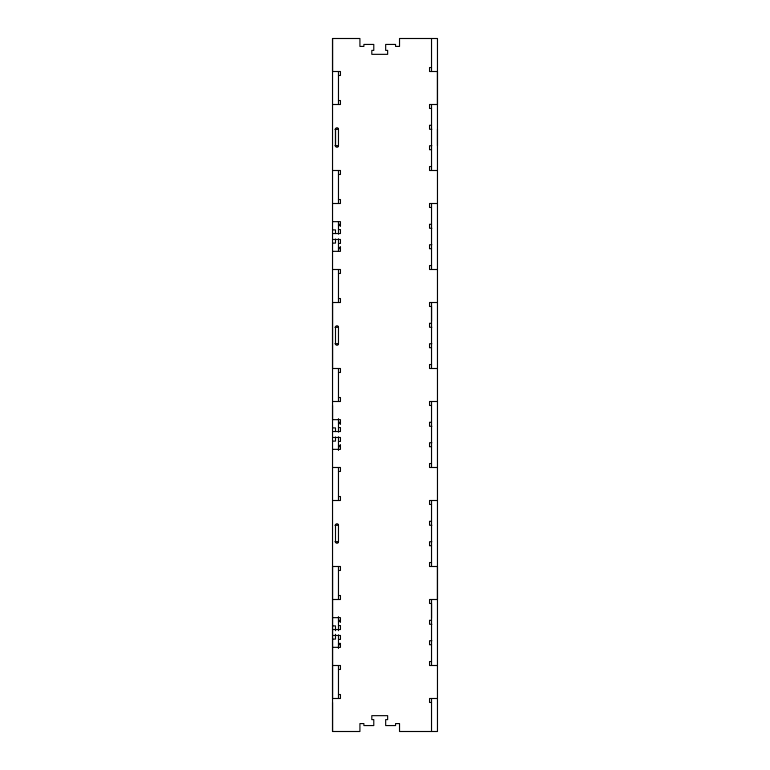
<?xml version="1.0" encoding="UTF-8"?>
<svg xmlns="http://www.w3.org/2000/svg" width="770" height="770" viewBox="0 0 770 770"><rect width="100%" height="100%" fill="white"/><g stroke="black" fill="none" stroke-linecap="round" stroke-linejoin="round"><path stroke-width="1.16" d="M338.473 75.46L340.446 75.46L340.446 71.504L332.534 71.504L332.534 38.5L359.917 38.5L359.917 46.421L363.883 46.421L363.883 44.439L373.777 44.439L373.777 50.377L371.804 50.377L371.804 54.343L387.637 54.343L387.637 50.377L385.664 50.377L385.664 44.439L395.559 44.439L395.559 46.421L399.524 46.421L399.524 38.5L437.466 38.5L437.466 731.5L399.524 731.5L399.524 723.579L395.559 723.579L395.559 725.561L385.664 725.561L385.664 719.623L387.637 719.623L387.637 715.657L371.804 715.657L371.804 719.623L373.777 719.623L373.777 725.561L363.883 725.561L363.883 723.579L359.917 723.579L359.917 731.5L332.534 731.5L332.534 702.461M332.534 405.463L332.534 419.65L340.446 419.65L340.446 424.27M335.499 145.751L335.499 129.254A1.482 1.482 0 0 1 336.981 127.762A1.482 1.482 0 0 1 338.473 129.254L338.473 145.751A1.482 1.482 0 0 1 336.981 147.234A1.482 1.482 0 0 1 335.499 145.751L335.499 129.254M431.527 618.31L431.527 603.459L429.554 603.459L429.554 599.503L437.466 599.503L437.466 566.499L429.554 566.499L429.554 562.543L431.527 562.543M431.527 321.311L431.527 306.46L429.554 306.46L429.554 302.504L437.466 302.504M437.466 145.751L437.466 129.254M431.527 67.539L429.554 67.539L429.554 71.504L437.466 71.504L437.466 104.499L429.554 104.499L429.554 108.464L431.527 108.464M338.473 100.543L340.446 100.543L340.446 104.499L332.534 104.499M431.527 125.289L429.554 125.289L429.554 129.254L431.816 129.254M334.902 129.254L338.473 129.254M334.902 145.751L338.473 145.751M431.816 145.751L429.554 145.751L429.554 149.707L431.527 149.707M431.527 166.541L429.554 166.541L429.554 170.497L437.466 170.497M332.534 170.497L340.446 170.497L340.446 174.463L338.473 174.463M338.473 199.536L340.446 199.536L340.446 203.501L332.534 203.501M437.466 203.501L429.554 203.501L429.554 207.457L431.527 207.457M332.534 221.654L340.446 221.654L340.446 226.274M338.473 224.291L340.446 224.291M431.527 224.291L429.554 224.291L429.554 228.247L431.816 228.247M338.473 225.61L340.446 225.61M338.473 229.566L340.446 229.566L340.446 233.531L332.534 233.531M332.534 229.903L335.499 229.903L335.499 233.58M332.534 239.47L340.446 239.47L340.446 243.426L338.473 243.426M332.534 243.099L335.499 243.099L335.499 239.027M431.816 244.754L429.554 244.754L429.554 248.71L431.527 248.71M338.473 247.391L340.446 247.391M338.473 248.71L340.446 248.71M332.534 251.347L340.446 251.347L340.446 246.727M431.527 265.544L429.554 265.544L429.554 269.5L437.466 269.5M332.534 269.5L340.446 269.5L340.446 273.456L338.473 273.456M338.473 298.539L340.446 298.539L340.446 302.504L332.534 302.504L332.534 368.503L340.446 368.503L340.446 372.459L338.473 372.459M431.527 323.294L429.554 323.294L429.554 327.25L431.816 327.25M334.902 327.25L338.473 327.25L338.473 343.747A1.482 1.482 0 0 1 336.981 345.239A1.482 1.482 0 0 1 335.499 343.747L335.499 327.25A1.482 1.482 0 0 1 336.981 325.768A1.482 1.482 0 0 1 338.473 327.25M334.902 343.747L338.473 343.747M431.816 343.747L429.554 343.747L429.554 347.713L431.527 347.713M431.527 364.537L429.554 364.537L429.554 368.503L437.466 368.503M338.473 397.541L340.446 397.541L340.446 401.497L332.534 401.497M437.466 401.497L429.554 401.497L429.554 405.463L431.527 405.463M338.473 422.287L340.446 422.287M431.527 422.287L429.554 422.287L429.554 426.253L431.816 426.253M338.473 423.606L340.446 423.606M338.473 427.571L340.446 427.571L340.446 431.527L332.534 431.527M332.534 427.899L335.499 427.899L335.499 431.585M332.534 437.466L340.446 437.466L340.446 441.431L338.473 441.431M332.534 441.104L335.499 441.104L335.499 437.023M431.816 442.75L429.554 442.75L429.554 446.706L431.527 446.706M338.473 445.387L340.446 445.387M338.473 446.706L340.446 446.706M332.534 449.353L340.446 449.353L340.446 444.733M431.527 463.54L429.554 463.54L429.554 467.496L437.466 467.496M332.534 467.496L340.446 467.496L340.446 471.461L338.473 471.461M338.473 496.544L340.446 496.544L340.446 500.5L332.534 500.5M437.466 500.5L429.554 500.5L429.554 504.456L431.527 504.456M431.527 521.29L429.554 521.29L429.554 525.246L431.816 525.246M334.902 525.246L338.473 525.246L338.473 541.753A1.482 1.482 0 0 1 336.981 543.235A1.482 1.482 0 0 1 335.499 541.753L335.499 525.246A1.482 1.482 0 0 1 336.981 523.764A1.482 1.482 0 0 1 338.473 525.246M334.902 541.753L338.473 541.753M431.816 541.753L429.554 541.753L429.554 545.709L431.527 545.709M338.473 570.464L340.446 570.464L340.446 566.499L332.534 566.499L332.534 698.496L340.446 698.496L340.446 694.54L338.473 694.54M338.473 595.537L340.446 595.537L340.446 599.503L332.534 599.503M332.534 617.646L340.446 617.646L340.446 622.266M338.473 620.293L340.446 620.293M431.527 620.293L429.554 620.293L429.554 624.249L431.816 624.249M338.473 621.611L340.446 621.611M338.473 625.567L340.446 625.567L340.446 629.533L332.534 629.533M332.534 625.904L335.499 625.904L335.499 630.697M332.534 635.471L340.446 635.471L340.446 639.427L338.473 639.427M332.534 639.1L335.499 639.1L335.499 634.297M431.816 640.746L429.554 640.746L429.554 644.711L431.527 644.711M338.473 643.393L340.446 643.393L340.446 647.349L332.534 647.349M338.473 644.711L340.446 644.711M431.527 661.536L429.554 661.536L429.554 665.501L437.466 665.501M332.534 665.501L340.446 665.501L340.446 669.457L338.473 669.457M437.466 698.496L429.554 698.496L429.554 702.461L431.527 702.461M431.527 38.5L431.527 71.504M431.527 104.499L431.527 170.497M431.527 203.501L431.527 269.5M431.527 302.504L431.527 368.503M431.527 401.497L431.527 467.496M431.527 500.5L431.527 566.499M431.527 599.503L431.527 665.501M431.527 698.496L431.527 731.5M338.473 71.504L338.473 104.499M338.473 170.497L338.473 203.501M338.473 221.741L338.473 234.147M338.473 238.854L338.473 251.261M338.473 269.5L338.473 302.504M338.473 368.503L338.473 401.497M338.473 418.688L338.473 432.143M338.473 436.86L338.473 450.44M338.473 467.496L338.473 500.5M338.473 566.499L338.473 599.503M338.473 616.683L338.473 630.726M338.473 634.855L338.473 648.436M338.473 665.501L338.473 698.496M332.534 38.5L332.534 731.5"/></g></svg>
